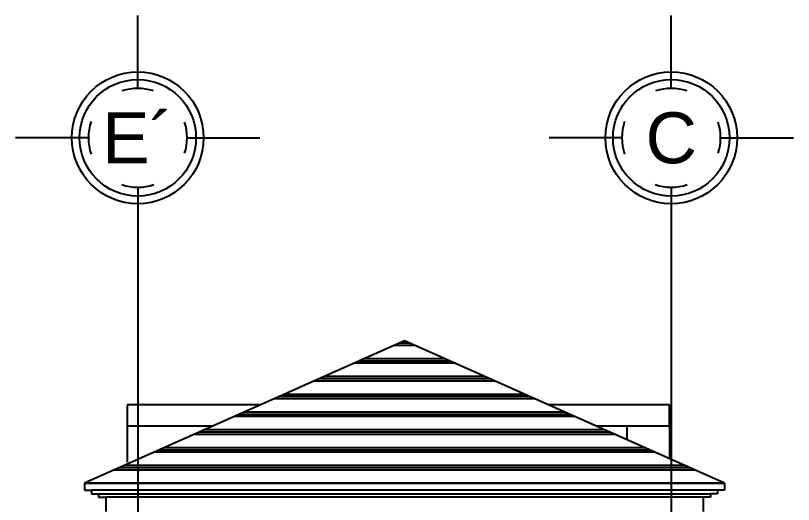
# Model space of a CAD drawing. Header units: inches. Extents: x -370 to 18, y -197 to 199.
# Drawn here: x -286.57 to -281.1, y 131.38 to 134.82 of the extents above; entities that cross this region are included whole.
import ezdxf
from ezdxf.enums import TextEntityAlignment as Align

# ---------------------------------------------------------------- set-up
doc = ezdxf.new("R2010")
doc.units = ezdxf.units.IN
doc.header["$MEASUREMENT"] = 0
doc.linetypes.add('CENTER2', pattern=[28.575, 19.05, -3.175, 3.175, -3.175])
doc.styles.get("Standard").update_dxf_attribs({"font": 'arial.ttf'})

# ---------------------------------------------------------------- blocks, each defined once
blk = doc.blocks.new('EJE NORTE NUEVO')
at = {"color": 8}
for p, q in [((0, 3.2523), (0, 3.7639)), ((-0.3472, 2.9051), (-0.8588, 2.9051)), ((0.3472, 2.9051), (0.8588, 2.9051))]:
    blk.add_line(p, q, dxfattribs=at)
at = {"color": 2, "linetype": 'CENTER2'}
blk.add_line((0, 2.5579), (0, -2.5579), dxfattribs=at)
at = {"color": 8}
blk.add_circle((0, 2.9051), 0.4631, dxfattribs=at)
at = {"color": 4}
blk.add_circle((0, 2.9051), 0.4093, dxfattribs=at)
at = {"color": 8}
for start, end in [(71.4161, 108.5839), (160.6993, 199.2784), (341.7694, 18.2529), (251.0526, 288.9474)]:
    blk.add_arc((0, 2.9051), 0.3472, start, end, dxfattribs=at)
at = {"color": 4}
blk.add_attdef('A', text='', height=0.3581, dxfattribs=at).set_placement((0, 2.9051), align=Align.MIDDLE_CENTER)

msp = doc.modelspace()

# ---------------------------------------------------------------- hatches: boundary and pattern name
h = msp.add_hatch()
h.set_pattern_fill('PLAST', color=3, scale=0.5, angle=-1e-14)
h.paths.add_polyline_path([(-281.58273, 131.53096), (-283.83273, 132.53096), (-286.08273, 131.53096)])

# ---------------------------------------------------------------- linework, layer by layer
at = {"color": 4}
for p, q in [((-283.83273, 132.53096), (-286.08273, 131.53096)), ((-281.58273, 131.53096), (-283.83273, 132.53096))]:
    msp.add_line(p, q, dxfattribs=at)
at = {"color": 2}
for p, q in [((-284.84523, 132.08096), (-285.78273, 132.08096)), ((-285.78273, 132.08096), (-285.78273, 131.93096)), ((-281.97113, 132.08096), (-282.82023, 132.08096)), ((-281.97113, 131.93096), (-281.97113, 132.08096)), ((-285.18273, 131.93096), (-285.78273, 131.93096)), ((-285.78273, 131.93096), (-285.78273, 131.67776)), ((-281.97113, 131.93096), (-282.48273, 131.93096)), ((-282.27113, 131.93096), (-282.27113, 131.83691)), ((-281.97113, 131.93096), (-281.97113, 131.70358))]:
    msp.add_line(p, q, dxfattribs=at)
at = {"color": 5}
for p, q in [((-281.58273, 131.53096), (-286.08273, 131.53096)), ((-286.08273, 131.53096), (-286.08273, 131.48096)), ((-286.08273, 131.53096), (-286.08273, 131.48096)), ((-281.58273, 131.53096), (-281.58273, 131.48096)), ((-281.58273, 131.53096), (-281.58273, 131.48096)), ((-286.08273, 131.48096), (-286.03273, 131.48096)), ((-286.08273, 131.48096), (-286.03273, 131.48096)), ((-286.03273, 131.48096), (-286.03273, 131.45596)), ((-286.03273, 131.48096), (-286.03273, 131.45596)), ((-281.63273, 131.48096), (-286.03273, 131.48096)), ((-286.03273, 131.45596), (-285.98273, 131.45596)), ((-285.98273, 131.45596), (-285.98273, 131.43096)), ((-285.98273, 131.45596), (-281.68273, 131.45596)), ((-281.63273, 131.45596), (-281.68273, 131.45596)), ((-281.68273, 131.45596), (-281.68273, 131.43096)), ((-281.58273, 131.48096), (-281.63273, 131.48096)), ((-281.63273, 131.48096), (-281.63273, 131.45596)), ((-281.58273, 131.48096), (-281.63273, 131.48096)), ((-281.63273, 131.48096), (-281.63273, 131.45596)), ((-285.98273, 131.43096), (-285.93273, 131.43096)), ((-285.93273, 131.43096), (-285.93273, 131.33096)), ((-281.73273, 131.43096), (-285.93273, 131.43096)), ((-281.68273, 131.43096), (-281.73273, 131.43096)), ((-281.73273, 131.43096), (-281.73273, 131.33096))]:
    msp.add_line(p, q, dxfattribs=at)

# ---------------------------------------------------------------- block references
for p, values in [((-285.70773, 131.05182), {'A': 'E´'}), ((-281.95773, 131.05182), {'A': 'C'})]:
    msp.add_blockref('EJE NORTE NUEVO', p).add_auto_attribs(values)

doc.saveas('drawing.dxf')
